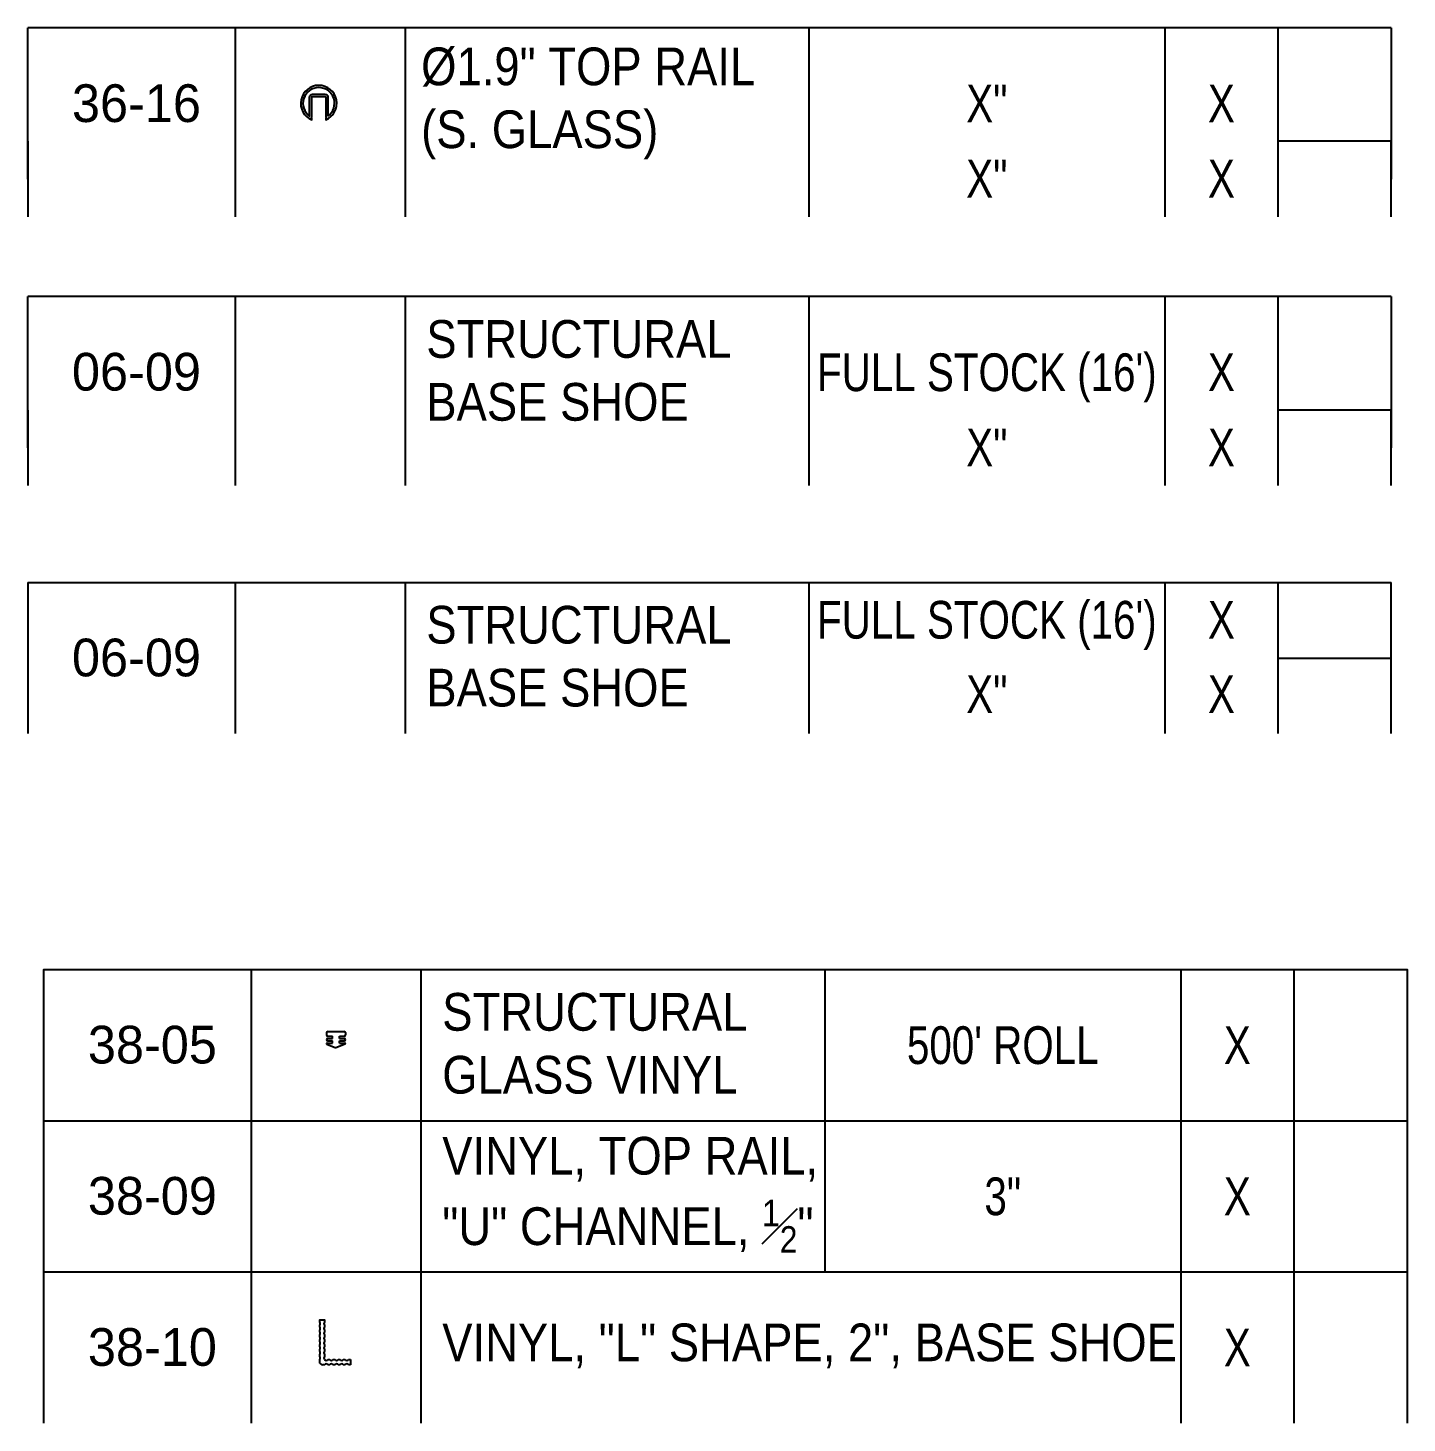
# Model space of a CAD drawing. Header units: inches. Extents: x -333 to 1223, y -450 to 45.
# Drawn here: x 86.3 to 159.4, y -407.1 to -333.1 of the extents above; entities that cross this region are included whole.
import ezdxf
from ezdxf.enums import TextEntityAlignment as Align

# ---------------------------------------------------------------- set-up
doc = ezdxf.new("R2010")
doc.units = ezdxf.units.IN
doc.header["$MEASUREMENT"] = 0
doc.layers.add('NOTES', color=7, linetype='Continuous')
doc.layers.add('PL', color=252, linetype='Continuous')
doc.styles.add('Schedule', font='GOTHIC.TTF', dxfattribs={"width": 0.9})

# ---------------------------------------------------------------- blocks, each defined once
blk = doc.blocks.new('06-09-BLOCK-2')
for p, q in [((0, 0), (0, -8.015)), ((0, 0), (66.27, 0)), ((10.993, 0), (10.993, -8.015)), ((19.993, 0), (19.993, -8.015)), ((41.402, 0), (41.402, -8.015)), ((60.27, 0), (60.27, -8.015)), ((66.27, 0), (66.27, -8.015)), ((66.27, 0), (72.27, 0)), ((72.27, -8.015), (72.27, 0)), ((66.27, -4.007), (72.27, -4.007))]:
    blk.add_line(p, q)
at = {"layer": 'NOTES', "style": 'Schedule'}
blk.add_text('06-09', height=2, dxfattribs=at).set_placement((5.755, -3.979), align=Align.MIDDLE_CENTER)
at = {"layer": 'NOTES', "insert": (21.12, -3.923), "char_height": 2, "width": 16.70677, "attachment_point": 4, "style": 'Schedule'}
blk.add_mtext('STRUCTURAL BASE SHOE', dxfattribs=at)
at = {"layer": 'NOTES', "style": 'Schedule', "width": 0.8}
for tag, p in [('LEN', (50.836, -1.98)), ('QTY', (63.27, -1.98)), ('LEN2', (50.836, -5.925)), ('QTY2', (63.27, -5.925))]:
    blk.add_attdef(tag, text='', height=2, dxfattribs=at).set_placement(p, align=Align.MIDDLE_CENTER)
blk = doc.blocks.new('06-09-BLOCK-1')
for p, q in [((72.27, 0), (0, 0)), ((0, -8.015), (0, 0)), ((10.993, 0), (10.993, -8.015)), ((19.993, 0), (19.993, -8.015)), ((41.402, 0), (41.402, -8.015)), ((60.27, 0), (60.27, -8.015)), ((66.27, 0), (66.27, -8.015)), ((72.27, 0), (72.27, -8.015))]:
    blk.add_line(p, q)
at = {"layer": 'NOTES', "style": 'Schedule'}
blk.add_text('06-09', height=2, dxfattribs=at).set_placement((5.755, -3.979), align=Align.MIDDLE_CENTER)
at = {"layer": 'NOTES', "insert": (21.12, -3.923), "char_height": 2, "width": 16.70677, "attachment_point": 4, "style": 'Schedule'}
blk.add_mtext('STRUCTURAL BASE SHOE', dxfattribs=at)
at = {"layer": 'NOTES', "style": 'Schedule', "width": 0.8}
for tag, p in [('LEN', (50.836, -4.007)), ('QTY', (63.27, -4.007))]:
    blk.add_attdef(tag, text='', height=2, dxfattribs=at).set_placement(p, align=Align.MIDDLE_CENTER)
blk = doc.blocks.new('FILLER-1')
for p, q in [((0, 0), (0, -4.007)), ((10.993, 0), (10.993, -4.007)), ((19.993, 0), (19.993, -4.007)), ((41.402, 0), (41.402, -4.007)), ((60.27, 0), (60.27, -4.007))]:
    blk.add_line(p, q)
blk.add_lwpolyline([(72.27, -4.007), (72.27, 0), (66.27, 0), (66.27, -4.007)])
at = {"layer": 'NOTES', "style": 'Schedule', "width": 0.8}
for tag, p in [('LEN', (50.836, -1.98)), ('QTY', (63.27, -1.98))]:
    blk.add_attdef(tag, text='', height=2, dxfattribs=at).set_placement(p, align=Align.MIDDLE_CENTER)
blk = doc.blocks.new('36-16-BLOCK-1')
for p, q in [((72.27, 0), (0, 0)), ((0, -6.011), (0, 0)), ((10.993, 0), (10.993, -6.011)), ((19.993, 0), (19.993, -6.011)), ((41.402, 0), (41.402, -6.011)), ((60.27, 0), (60.27, -6.011)), ((66.27, 0), (66.27, -6.011)), ((72.27, 0), (72.27, -6.011)), ((0, -8.015), (0, -6.011)), ((10.993, -6.011), (10.993, -8.015)), ((19.993, -6.011), (19.993, -8.015)), ((41.402, -6.011), (41.402, -8.015)), ((60.27, -6.011), (60.27, -8.015)), ((66.27, -6.011), (66.27, -8.015)), ((72.27, -6.011), (72.27, -8.015))]:
    blk.add_line(p, q)
for points in [[(15.787, -3.63), (15.787, -4.723), (15.826, -4.762), (15.787, -4.801), (15.787, -4.88, 4.986636), (15.051, -4.88), (15.051, -4.801), (15.011, -4.762), (15.051, -4.723), (15.051, -3.63)], [(15.905, -4.68, 3.11955), (14.933, -4.68), (14.933, -3.67, -0.414214), (15.09, -3.512), (15.748, -3.512, -0.414214), (15.905, -3.67)]]:
    blk.add_lwpolyline(points, format="xyb", close=True)
at = {"layer": 'NOTES', "style": 'Schedule'}
blk.add_text('36-16', height=2, dxfattribs=at).set_placement((5.755, -3.99), align=Align.MIDDLE_CENTER)
at = {"layer": 'NOTES', "insert": (20.847, -4.007), "char_height": 2, "width": 20.55491, "attachment_point": 4, "style": 'Schedule'}
blk.add_mtext('%%C1.9" TOP RAIL\\P(S. GLASS) ', dxfattribs=at)
at = {"layer": 'NOTES', "style": 'Schedule', "width": 0.8}
for tag, p in [('LEN', (50.836, -4.007)), ('QTY', (63.27, -4.007))]:
    blk.add_attdef(tag, text='', height=2, dxfattribs=at).set_placement(p, align=Align.MIDDLE_CENTER)
blk = doc.blocks.new('38-05-BLOCK-1')
for p, q in [((10.993, 0), (10.993, -8.015)), ((19.993, 0), (19.993, -8.015)), ((41.402, 0), (41.402, -8.015)), ((60.27, 0), (60.27, -8.015)), ((66.27, 0), (66.27, -8.015)), ((14.986, -3.337), (14.986, -3.462)), ((15.048, -3.275), (15.923, -3.275)), ((15.048, -3.525), (15.298, -3.525)), ((15.048, -3.65), (15.298, -3.65)), ((15.298, -3.65), (15.298, -3.525)), ((15.673, -3.525), (15.923, -3.525)), ((15.673, -3.65), (15.673, -3.525)), ((15.673, -3.65), (15.923, -3.65)), ((15.986, -3.337), (15.986, -3.462)), ((14.986, -3.712), (14.986, -3.712)), ((15.003, -3.959), (15.486, -4.15)), ((15.017, -3.9), (15.298, -3.9)), ((15.048, -3.775), (15.298, -3.775)), ((15.298, -3.9), (15.298, -3.775)), ((15.969, -3.959), (15.486, -4.15)), ((15.673, -3.775), (15.923, -3.775)), ((15.673, -3.9), (15.673, -3.775)), ((15.673, -3.9), (15.955, -3.9)), ((15.986, -3.712), (15.986, -3.712))]:
    blk.add_line(p, q)
blk.add_lwpolyline([(0, -8.015), (0, -8.015), (0, 0), (72.27, 0), (72.27, -8.015)])
for centre, radius, start, end in [((15.048, -3.337), 0.0625, 90, 180), ((15.048, -3.462), 0.0625, 180, 270), ((15.048, -3.712), 0.0625, 90, 180), ((15.923, -3.337), 0.0625, 0, 90), ((15.923, -3.462), 0.0625, 270, 0), ((15.923, -3.712), 0.0625, 0, 90), ((15.048, -3.712), 0.0625, 180, 270), ((15.017, -3.931), 0.0312, 90, 243.43495), ((15.923, -3.712), 0.0625, 270, 0), ((15.955, -3.931), 0.0312, 296.56505, 90)]:
    blk.add_arc(centre, radius, start, end)
at = {"layer": 'NOTES', "style": 'Schedule'}
blk.add_text('38-05', height=2, dxfattribs=at).set_placement((5.755, -3.979), align=Align.MIDDLE_CENTER)
at = {"layer": 'NOTES', "insert": (21.12, -3.923), "char_height": 2, "width": 20.28279, "attachment_point": 4, "style": 'Schedule'}
blk.add_mtext('\\A1;STRUCTURAL GLASS VINYL', dxfattribs=at)
at = {"layer": 'NOTES', "style": 'Schedule', "width": 0.8}
for tag, p in [('LEN', (50.836, -4.007)), ('QTY', (63.27, -4.007))]:
    blk.add_attdef(tag, text='', height=2, dxfattribs=at).set_placement(p, align=Align.MIDDLE_CENTER)
blk = doc.blocks.new('38-09-BLOCK-1')
for p, q in [((10.993, 0), (10.993, -8.015)), ((19.993, 0), (19.993, -8.015)), ((41.402, 0), (41.402, -8.015)), ((60.27, 0), (60.27, -8.015)), ((66.27, 0), (66.27, -8.015))]:
    blk.add_line(p, q)
blk.add_lwpolyline([(0, -8.015), (0, 0), (72.27, 0), (72.27, -8.015)])
at = {"layer": 'NOTES', "style": 'Schedule'}
blk.add_text('38-09', height=2, dxfattribs=at).set_placement((5.755, -3.979), align=Align.MIDDLE_CENTER)
at = {"layer": 'NOTES', "insert": (21.12, -3.923), "char_height": 2, "width": 20.28279, "attachment_point": 4, "style": 'Schedule'}
blk.add_mtext('\\A1;VINYL, TOP RAIL, "U" CHANNEL, {\\H0.7x;\\S1#2;}"', dxfattribs=at)
at = {"layer": 'NOTES', "style": 'Schedule', "width": 0.8}
for tag, p in [('LEN', (50.836, -4.007)), ('QTY', (63.27, -4.007))]:
    blk.add_attdef(tag, text='', height=2, dxfattribs=at).set_placement(p, align=Align.MIDDLE_CENTER)
blk = doc.blocks.new('38-10-BLOCK-2')
for p, q in [((10.993, 0), (10.993, -8.015)), ((19.993, 0), (19.993, -8.015)), ((60.27, 0), (60.27, -8.015)), ((66.27, 0), (66.27, -8.015)), ((14.609, -2.568), (14.609, -2.663)), ((14.609, -2.826), (14.609, -2.921)), ((14.878, -2.553), (14.624, -2.553)), ((14.893, -2.663), (14.893, -2.568)), ((14.893, -2.921), (14.893, -2.826)), ((14.609, -3.083), (14.609, -3.178)), ((14.609, -3.341), (14.609, -3.436)), ((14.609, -3.598), (14.609, -3.693)), ((14.893, -3.178), (14.893, -3.083)), ((14.893, -3.436), (14.893, -3.341)), ((14.893, -3.693), (14.893, -3.598)), ((14.609, -3.856), (14.609, -3.951)), ((14.609, -4.113), (14.609, -4.208)), ((14.609, -4.371), (14.609, -4.481)), ((14.893, -3.951), (14.893, -3.856)), ((14.893, -4.208), (14.893, -4.113)), ((14.893, -4.481), (14.893, -4.371)), ((14.609, -4.643), (14.609, -4.753)), ((14.893, -4.928), (14.783, -4.928)), ((15.056, -4.643), (15.166, -4.643)), ((15.166, -4.928), (15.056, -4.928)), ((15.328, -4.643), (15.438, -4.643)), ((15.438, -4.928), (15.328, -4.928)), ((15.601, -4.643), (15.711, -4.643)), ((15.711, -4.928), (15.601, -4.928)), ((15.873, -4.643), (15.983, -4.643)), ((15.983, -4.928), (15.873, -4.928)), ((16.146, -4.643), (16.256, -4.643)), ((16.256, -4.928), (16.146, -4.928)), ((16.256, -4.643), (16.256, -4.928))]:
    blk.add_line(p, q)
blk.add_lwpolyline([(0, -8.015), (0, 0), (72.27, 0), (72.27, -8.015)])
for centre, radius, start, end in [((14.624, -2.568), 0.015, 90, 180), ((14.562, -2.745), 0.094, 300.1901, 59.8099), ((14.562, -3.002), 0.094, 300.1901, 59.8099), ((14.941, -2.745), 0.094, 120.1901, 239.8099), ((14.941, -3.002), 0.094, 120.1901, 239.8099), ((14.878, -2.568), 0.015, 0, 90), ((14.562, -3.26), 0.094, 300.1901, 59.8099), ((14.562, -3.517), 0.094, 300.1901, 59.8099), ((14.562, -3.775), 0.094, 300.1901, 59.8099), ((14.941, -3.26), 0.094, 120.1901, 239.8099), ((14.941, -3.517), 0.094, 120.1901, 239.8099), ((14.941, -3.775), 0.094, 120.1901, 239.8099), ((14.562, -4.032), 0.094, 300.1901, 59.8099), ((14.562, -4.29), 0.094, 300.1901, 59.8099), ((14.941, -4.032), 0.094, 120.1901, 239.8099), ((14.941, -4.29), 0.094, 120.1901, 239.8099), ((14.562, -4.562), 0.094, 300.1901, 59.8099), ((14.778, -4.759), 0.169, 178.07442, 271.92558), ((14.953, -4.569), 0.107, 124.03262, 230.4788), ((14.967, -4.584), 0.107, 219.5212, 325.96738), ((14.975, -4.975), 0.094, 30.1901, 149.8099), ((15.247, -4.596), 0.094, 210.1901, 329.8099), ((15.247, -4.975), 0.094, 30.1901, 149.8099), ((15.52, -4.596), 0.094, 210.1901, 329.8099), ((15.52, -4.975), 0.094, 30.1901, 149.8099), ((15.792, -4.596), 0.094, 210.1901, 329.8099), ((15.792, -4.975), 0.094, 30.1901, 149.8099), ((16.065, -4.596), 0.094, 210.1901, 329.8099), ((16.065, -4.975), 0.094, 30.1901, 149.8099)]:
    blk.add_arc(centre, radius, start, end)
at = {"layer": 'NOTES', "style": 'Schedule'}
blk.add_text('38-10', height=2, dxfattribs=at).set_placement((5.755, -3.979), align=Align.MIDDLE_CENTER)
at = {"layer": 'NOTES', "insert": (21.12, -3.923), "char_height": 2, "width": 39.15042, "attachment_point": 4, "style": 'Schedule'}
blk.add_mtext('\\A1;VINYL, "L" SHAPE, 2", BASE SHOE', dxfattribs=at)
at = {"layer": 'NOTES', "style": 'Schedule', "width": 0.8}
blk.add_attdef('QTY', text='', height=2, dxfattribs=at).set_placement((63.27, -4.007), align=Align.MIDDLE_CENTER)

msp = doc.modelspace()

# ---------------------------------------------------------------- block references
at = {"layer": 'PL'}
for name, p, values in [('36-16-BLOCK-1', (86.30174, -333.11289), {'LEN': 'X"', 'QTY': 'X'}), ('FILLER-1', (86.30174, -339.1238), {'LEN': 'X"', 'QTY': 'X'}), ('06-09-BLOCK-1', (86.30174, -347.3606), {'LEN': "FULL STOCK (16')", 'QTY': 'X'}), ('FILLER-1', (86.30174, -353.37151), {'LEN': 'X"', 'QTY': 'X'}), ('06-09-BLOCK-2', (86.30174, -362.51038), {'LEN': "FULL STOCK (16')", 'QTY': 'X', 'LEN2': 'X"', 'QTY2': 'X'}), ('38-05-BLOCK-1', (87.14552, -383.0333), {'LEN': "500' ROLL", 'QTY': 'X'}), ('38-09-BLOCK-1', (87.14552, -391.04784), {'LEN': '3"', 'QTY': 'X'}), ('38-10-BLOCK-2', (87.14552, -399.06239), {'QTY': 'X'})]:
    msp.add_blockref(name, p, dxfattribs=at).add_auto_attribs(values)

doc.saveas('drawing.dxf')
